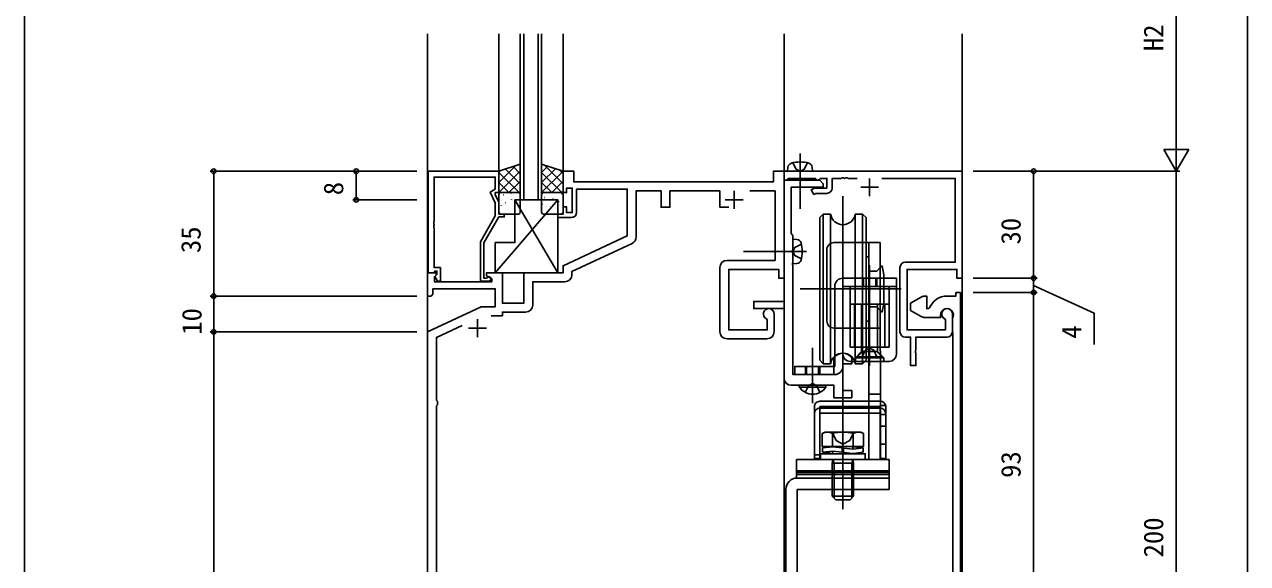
# Model space of a CAD drawing. Units: millimetres, scale not verified. Extents: x -437 to 438, y -681 to 679.
# Drawn here: x -436.7 to -93.6, y 273.3 to 424.4 of the extents above; entities that cross this region are included whole.
import ezdxf
from ezdxf.enums import TextEntityAlignment as Align

# ---------------------------------------------------------------- set-up
doc = ezdxf.new("R2010")
doc.units = ezdxf.units.MM
doc.header["$LTSCALE"] = 4
for name, color, linetype in [('0-2_YKK_11', 7, 'Continuous'), ('0-3_YKK_12', 2, 'Continuous'), ('0-4_YKK_13', 4, 'Continuous'), ('0-5_YKK_D', 6, 'Continuous'), ('0-6_YKK_ZWAK', 7, 'Continuous')]:
    doc.layers.add(name, color=color, linetype=linetype)
doc.styles.add('ＭＳ ゴシック', font='')
doc.styles.get('ＭＳ ゴシック').set_extended_font_data('MS Gothic')

msp = doc.modelspace()

# ---------------------------------------------------------------- linework, layer by layer
at = {"layer": '0-2_YKK_11'}
for p, q in [((-213.628, 381.099), (-213.428, 381.299)), ((-199.628, 381.299), (-199.628, 376.299)), ((-237.628, 377.799), (-237.628, 372.799)), ((-202.128, 378.799), (-197.128, 378.799)), ((-240.128, 375.299), (-235.128, 375.299)), ((-241.628, 356.299), (-241.628, 338.299)), ((-191.128, 338.299), (-191.128, 356.299)), ((-226.428, 338.299), (-226.428, 343.299)), ((-176.428, 343.299), (-176.428, 338.299)), ((-309.628, 341.799), (-309.628, 336.799)), ((-312.128, 339.299), (-307.128, 339.299)), ((-239.628, 336.299), (-228.428, 336.299))]:
    msp.add_line(p, q, dxfattribs=at)
for points in [[(-323.428, 383.299), (-323.428, 354.799), (-322.098, 354.799), (-321.798, 355.099), (-321.598, 355.299), (-321.028, 355.299), (-321.028, 354.372), (-321.602, 353.799), (-320.852, 352.499), (-320.028, 352.499), (-320.028, 356.299), (-321.798, 356.299), (-321.798, 367.34), (-321.918, 367.524), (-321.918, 368.074), (-321.798, 368.257), (-321.798, 368.34), (-321.918, 368.524), (-321.918, 369.074), (-321.798, 369.257), (-321.798, 381.669), (-304.628, 381.669), (-304.628, 378.299), (-306.049, 377.478), (-304.628, 374.432), (-304.628, 370.766), (-308.828, 363.492), (-308.828, 352.499), (-306.428, 352.499)], [(-306.927, 353.432), (-307.177, 353.299), (-307.828, 353.299), (-307.828, 363.224), (-303.628, 370.499), (-302.128, 370.499), (-302.128, 371.299), (-303.628, 371.299), (-303.628, 374.654), (-304.628, 376.799), (-304.628, 377.299), (-303.628, 377.299), (-303.628, 383.299), (-323.428, 383.299)], [(-228.537, 341.927), (-228.358, 341.653), (-228.358, 338.799), (-239.128, 338.799), (-239.128, 355.799), (-225.128, 355.799), (-225.128, 353.299), (-223.628, 353.299), (-223.628, 383.299), (-226.628, 383.299), (-226.628, 380.299), (-282.628, 380.299), (-282.628, 383.299), (-285.628, 383.299), (-285.628, 377.299), (-284.628, 377.299), (-284.628, 378.599), (-283.028, 378.599), (-283.028, 371.699), (-284.628, 371.699), (-284.628, 373.299), (-285.628, 373.299), (-285.628, 371.299), (-287.128, 371.299), (-287.128, 370.299), (-283.328, 370.299)], [(-211.628, 377.099), (-214.727, 377.099), (-215.245, 376.799), (-215.995, 378.098), (-215.128, 378.599), (-211.628, 378.599), (-211.628, 381.299), (-213.428, 381.299), (-213.628, 381.099), (-213.928, 380.799), (-214.328, 380.799), (-214.628, 381.099), (-214.828, 381.299), (-222.428, 381.299), (-222.628, 381.099), (-222.928, 380.799), (-223.628, 380.799), (-223.628, 383.299), (-173.628, 383.299), (-173.628, 353.299), (-175.128, 353.299), (-175.128, 355.799), (-189.128, 355.799), (-189.128, 338.799), (-178.358, 338.799), (-178.358, 341.653), (-178.537, 341.927)], [(-203.088, 381.299), (-205.67, 381.299), (-205.854, 381.419), (-206.403, 381.419), (-206.587, 381.299), (-206.67, 381.299), (-206.854, 381.419), (-207.403, 381.419), (-207.587, 381.299), (-210.128, 381.299), (-210.128, 378.599)], [(-189.628, 357.799), (-175.628, 357.799), (-175.628, 381.299), (-196.169, 381.299)], [(-281.828, 371.799), (-281.828, 378.299), (-267.628, 378.299), (-267.628, 365.192), (-285.628, 356.798), (-285.628, 354.799), (-296.628, 354.799), (-296.628, 346.299), (-302.628, 346.299), (-302.628, 354.799), (-307.128, 354.799), (-307.128, 353.999), (-305.628, 353.133), (-305.628, 352.299), (-321.698, 352.299), (-321.698, 353.704), (-321.119, 354.284), (-321.328, 354.799), (-323.628, 354.799), (-323.628, 348.299), (-322.628, 348.299), (-322.128, 348.799), (-322.128, 350.369), (-304.628, 350.369), (-304.628, 345.299), (-308.617, 345.299), (-323.628, 338.299), (-323.628, 183.299)], [(-265.128, 364.873), (-265.128, 377.799), (-258.128, 377.799), (-258.128, 373.199), (-255.628, 373.199), (-255.628, 377.799), (-241.628, 377.799), (-241.628, 373.199), (-239.078, 373.199)], [(-233.28, 377.799), (-226.128, 377.799), (-226.128, 358.299), (-239.628, 358.299)], [(-223.628, 346.799), (-223.628, 380.799), (-213.628, 380.799), (-212.628, 379.799), (-212.628, 378.799), (-221.628, 378.799), (-221.628, 365.799), (-221.128, 365.299), (-221.128, 361.257), (-221.248, 361.074), (-221.248, 360.524), (-221.128, 360.34), (-221.128, 357.757), (-221.248, 357.574), (-221.248, 357.024), (-221.128, 356.84), (-221.128, 326.299), (-209.628, 326.299), (-209.628, 330.864), (-209.573, 331.038)], [(-283.128, 354.299), (-283.128, 355.206), (-266.283, 363.061)], [(-294.128, 345.799), (-294.128, 352.299), (-285.128, 352.299)], [(-223.628, 325.299), (-223.628, 344.799), (-232.128, 344.799), (-232.128, 346.799), (-223.628, 346.799)], [(-185.129, 342.563), (-188.129, 344.295), (-188.129, 346.295), (-185.129, 348.027)], [(-184.129, 348.295), (-183.629, 348.295), (-183.629, 344.795), (-183.121, 344.795), (-182.843, 344.983)], [(-174.129, 349.295), (-174.129, 183.295), (-178.129, 183.295), (-178.129, 186.795), (-177.329, 186.795), (-177.129, 184.795), (-176.059, 184.795), (-176.059, 192.295), (-177.129, 192.295), (-177.329, 190.295), (-178.129, 190.295), (-178.129, 193.295), (-176.329, 193.295), (-176.329, 338.041), (-176.37, 338.191), (-176.374, 338.2), (-176.384, 338.217), (-176.389, 338.225), (-176.429, 338.375), (-176.429, 341.913), (-176.387, 342.068)], [(-177.929, 348.295), (-175.429, 348.295), (-175.429, 349.295), (-174.129, 349.295)], [(-305.767, 342.799), (-302.628, 342.799), (-302.628, 343.799), (-296.128, 343.799)], [(-305.958, 187.409), (-305.558, 186.919), (-305.558, 185.799), (-321.128, 185.799), (-321.128, 217.505), (-320.866, 217.802), (-320.866, 218.795), (-321.128, 219.092), (-321.128, 227.505), (-320.866, 227.802), (-320.866, 228.795), (-321.128, 229.092), (-321.128, 317.505), (-320.866, 317.802), (-320.866, 318.795), (-321.128, 319.092), (-321.128, 336.706), (-313.928, 340.064)], [(-179.729, 342.995), (-179.729, 342.295), (-184.129, 342.295)], [(-177.928, 336.799), (-186.628, 336.799), (-186.628, 333.257), (-186.748, 333.074), (-186.748, 332.524), (-186.628, 332.34), (-186.628, 328.799), (-188.128, 328.799), (-188.128, 336.799), (-189.628, 336.799)], [(-204.684, 331.038), (-204.628, 330.864), (-204.628, 329.299), (-207.128, 329.299), (-207.128, 321.799), (-204.628, 321.799), (-204.628, 319.799), (-209.628, 319.799), (-209.628, 323.299), (-221.628, 323.299)]]:
    msp.add_lwpolyline(points, dxfattribs=at)
for centre, radius, start, end in [((-211.628, 378.599), 1.5, 270.00001, 359.99999), ((-283.328, 371.799), 1.5, 270.00001, 359.99999), ((-267.128, 364.873), 2, 295, 0), ((-239.628, 356.299), 2, 90.00001, 179.99999), ((-189.628, 356.299), 1.5, 90.00001, 179.99999), ((-306.428, 353.099), 0.6, 270.00003, 146.25104), ((-285.128, 354.299), 2, 270.00001, 359.99999), ((-184.129, 346.295), 2, 89.99998, 120), ((-177.929, 342.995), 5.3, 89.99999, 157.9757), ((-296.128, 345.799), 2, 270.00001, 359.99999), ((-227.928, 343.299), 1.5, 0.00002, 246.07405), ((-177.929, 342.995), 1.8, 328.99728, 179.99999), ((-177.928, 343.299), 1.5, 0.00002, 246.07405), ((-184.129, 344.295), 2, 240, 270.00002), ((-239.628, 338.299), 2, 180.00001, 269.99999), ((-228.428, 338.299), 2, 270.00001, 359.99999), ((-189.628, 338.299), 1.5, 180.00001, 269.99999), ((-177.928, 338.299), 1.5, 270.00001, 359.99999), ((-207.128, 329.299), 3, 35.43096, 144.56904), ((-221.628, 325.299), 2, 180.00001, 269.99999)]:
    msp.add_arc(centre, radius, start, end, dxfattribs=at)
at = {"layer": '0-3_YKK_12'}
for p, q in [((-323.628, 421.799), (-323.628, 62.296)), ((-303.628, 383.297), (-303.628, 421.799)), ((-297.628, 375.299), (-297.628, 421.799)), ((-296.628, 375.299), (-296.628, 421.799)), ((-292.628, 375.299), (-292.628, 421.799)), ((-291.628, 375.299), (-291.628, 421.799)), ((-285.628, 383.299), (-285.628, 421.799)), ((-223.628, 256.299), (-223.628, 421.799)), ((-173.628, 421.799), (-173.628, 62.296)), ((-223.628, 383.299), (-173.628, 383.299)), ((-291.628, 375.299), (-297.628, 375.299))]:
    msp.add_line(p, q, dxfattribs=at)
at = {"layer": '0-4_YKK_13'}
for p, q in [((-219.128, 388.299), (-219.128, 372.799)), ((-303.628, 380.127), (-298.871, 384.884)), ((-297.628, 382.612), (-299.643, 384.627)), ((-291.632, 382.955), (-289.874, 384.713)), ((-285.628, 379.78), (-290.904, 385.056)), ((-222.628, 383.299), (-222.531, 384.418)), ((-215.628, 383.299), (-215.726, 384.418)), ((-303.628, 382.955), (-303.114, 383.47)), ((-303.628, 377.299), (-297.628, 383.299)), ((-297.972, 377.299), (-303.628, 382.955)), ((-297.628, 379.784), (-301.765, 383.92)), ((-291.632, 380.127), (-287.753, 384.006)), ((-291.632, 377.299), (-285.631, 383.299)), ((-285.975, 377.299), (-291.632, 382.955)), ((-285.628, 382.609), (-286.663, 383.643)), ((-215.628, 383.299), (-222.628, 383.299)), ((-300.8, 377.299), (-303.628, 380.127)), ((-300.8, 377.299), (-297.628, 380.47)), ((-297.972, 377.299), (-297.628, 377.642)), ((-288.804, 377.299), (-291.632, 380.127)), ((-288.804, 377.299), (-285.628, 380.474)), ((-285.975, 377.299), (-285.628, 377.645)), ((-287.128, 375.297), (-304.628, 354.799)), ((-303.628, 371.799), (-303.628, 376.799)), ((-303.128, 377.299), (-298.128, 377.299)), ((-302.817, 375.221), (-302.811, 375.214)), ((-302.391, 376.678), (-302.347, 376.654)), ((-301.748, 374.486), (-301.704, 374.462)), ((-300.998, 377.204), (-300.991, 377.196)), ((-300.314, 377.11), (-300.27, 377.086)), ((-300.1, 375.331), (-300.053, 375.243)), ((-299.723, 375.22), (-299.679, 375.196)), ((-287.128, 354.799), (-299.128, 375.297)), ((-299.056, 375.036), (-299.05, 375.029)), ((-297.646, 375.653), (-297.628, 375.643)), ((-297.628, 376.799), (-297.628, 371.799)), ((-291.632, 376.799), (-291.632, 371.799)), ((-291.429, 374.054), (-291.473, 374.03)), ((-286.128, 377.299), (-291.132, 377.299)), ((-290.838, 375.944), (-290.882, 375.92)), ((-288.761, 375.511), (-288.805, 375.487)), ((-288.442, 375.667), (-288.448, 375.659)), ((-287.695, 375.461), (-287.742, 375.373)), ((-286.737, 374.777), (-286.781, 374.753)), ((-286.094, 376.969), (-286.138, 376.945)), ((-285.628, 371.799), (-285.628, 376.799)), ((-207.128, 376.273), (-207.128, 296.382)), ((-303.181, 371.862), (-303.137, 371.838)), ((-298.128, 371.299), (-303.128, 371.299)), ((-302.989, 373.807), (-302.942, 373.719)), ((-301.156, 372.596), (-301.112, 372.572)), ((-300.842, 373.016), (-300.836, 373.009)), ((-299.08, 373.029), (-299.036, 373.005)), ((-291.132, 371.299), (-286.128, 371.299)), ((-290.383, 373.499), (-290.39, 373.492)), ((-289.996, 371.43), (-290.04, 371.406)), ((-289.405, 373.32), (-289.448, 373.296)), ((-288.597, 371.479), (-288.604, 371.472)), ((-287.328, 372.887), (-287.372, 372.863)), ((-286.622, 373.684), (-286.629, 373.677)), ((-212.628, 371.299), (-213.628, 370.299)), ((-212.628, 329.299), (-212.628, 371.299)), ((-210.593, 371.299), (-212.628, 371.299)), ((-210.593, 371.299), (-210.593, 363.051)), ((-203.664, 371.299), (-201.628, 371.299)), ((-203.664, 371.299), (-203.664, 363.299)), ((-201.628, 371.299), (-200.628, 370.299)), ((-201.628, 363.299), (-201.628, 371.299)), ((-213.628, 370.299), (-213.628, 330.299)), ((-200.628, 370.299), (-200.628, 363.299)), ((-221.128, 364.299), (-220.009, 364.201)), ((-221.128, 357.299), (-221.128, 364.299)), ((-217.375, 360.799), (-235.054, 360.799)), ((-211.629, 341.299), (-211.629, 361.299)), ((-210.593, 363.051), (-210.593, 339.546)), ((-209.629, 363.299), (-196.629, 363.299)), ((-203.664, 363.299), (-203.664, 339.299)), ((-201.628, 339.299), (-201.628, 363.299)), ((-200.628, 363.299), (-200.628, 339.299)), ((-199.828, 363.299), (-199.828, 339.299)), ((-196.629, 363.299), (-196.628, 302.499)), ((-221.128, 357.299), (-220.009, 357.396)), ((-200.628, 359.299), (-199.828, 359.299)), ((-199.628, 356.995), (-199.628, 328.723)), ((-199.628, 356.995), (-199.628, 346.998)), ((-196.129, 356.799), (-196.629, 356.299)), ((-195.629, 354.299), (-196.129, 356.799)), ((-199.828, 355.299), (-197.629, 355.299)), ((-196.629, 356.299), (-197.629, 355.299)), ((-219.078, 350.299), (-190.806, 350.299)), ((-192.128, 353.299), (-207.128, 353.299)), ((-207.128, 350.999), (-207.128, 331.999)), ((-192.128, 350.999), (-207.128, 350.999)), ((-205.128, 333.999), (-205.128, 350.999)), ((-201.628, 353.299), (-201.628, 350.999)), ((-201.328, 353.299), (-201.328, 350.999)), ((-197.928, 353.299), (-197.928, 350.999)), ((-197.628, 350.999), (-197.628, 353.299)), ((-194.128, 333.999), (-194.128, 350.999)), ((-192.128, 331.999), (-192.128, 350.999)), ((-194.128, 345.999), (-205.128, 345.999)), ((-203.878, 333.999), (-203.878, 345.999)), ((-201.878, 332.749), (-201.878, 345.999)), ((-199.828, 345.299), (-197.629, 345.299)), ((-196.629, 344.299), (-197.629, 345.299)), ((-197.378, 332.749), (-197.378, 345.999)), ((-196.129, 343.799), (-196.629, 344.299)), ((-195.378, 333.999), (-195.378, 345.999)), ((-200.628, 341.299), (-199.828, 341.299)), ((-210.593, 339.546), (-210.593, 329.299)), ((-209.629, 339.299), (-196.629, 339.299)), ((-203.664, 339.299), (-203.664, 329.299)), ((-201.628, 329.299), (-201.628, 339.299)), ((-200.628, 339.299), (-200.628, 330.299)), ((-199.828, 339.299), (-199.828, 302.499)), ((-215.628, 318.299), (-215.628, 333.799)), ((-194.128, 333.999), (-205.128, 333.999)), ((-212.628, 329.299), (-213.628, 330.299)), ((-205.128, 329.999), (-194.128, 329.999)), ((-201.878, 332.749), (-203.628, 330.999)), ((-203.628, 330.999), (-203.628, 329.999)), ((-195.628, 330.999), (-203.628, 330.999)), ((-203.128, 331.249), (-201.628, 332.749)), ((-197.378, 332.749), (-201.878, 332.749)), ((-201.628, 329.299), (-200.628, 330.299)), ((-197.378, 332.749), (-195.628, 330.999)), ((-195.628, 330.999), (-195.628, 329.999)), ((-217.628, 328.599), (-217.628, 326.299)), ((-217.328, 328.599), (-217.328, 326.299)), ((-213.928, 328.599), (-213.928, 326.299)), ((-213.628, 326.299), (-213.628, 328.599)), ((-210.593, 329.299), (-212.628, 329.299)), ((-203.664, 329.299), (-201.628, 329.299)), ((-211.878, 323.299), (-219.378, 323.299)), ((-211.878, 322.79), (-211.878, 323.299)), ((-199.828, 320.799), (-196.629, 320.799)), ((-213.629, 318.799), (-199.828, 318.799)), ((-213.629, 315.436), (-213.629, 317.389)), ((-213.629, 317.389), (-196.629, 317.389)), ((-213.629, 316.893), (-199.828, 316.893)), ((-199.828, 318.799), (-196.629, 318.799)), ((-199.828, 316.893), (-196.629, 316.893)), ((-196.629, 317.599), (-196.629, 302.799)), ((-196.629, 317.599), (-195.129, 317.599)), ((-195.129, 302.799), (-195.129, 317.599)), ((-213.629, 302.799), (-213.629, 315.436)), ((-213.629, 315.436), (-199.828, 315.436)), ((-207.128, 312.999), (-207.128, 288.588)), ((-199.828, 315.436), (-196.629, 315.436)), ((-195.129, 315.099), (-196.629, 315.099)), ((-212.128, 310.177), (-212.902, 309.731)), ((-212.902, 309.731), (-212.902, 306.177)), ((-202.129, 310.177), (-212.129, 310.177)), ((-210.015, 309.731), (-210.015, 306.177)), ((-204.242, 309.731), (-204.242, 306.177)), ((-202.129, 310.177), (-201.355, 309.731)), ((-201.355, 309.731), (-201.355, 306.177)), ((-195.129, 311.799), (-196.629, 311.799)), ((-201.355, 306.177), (-212.902, 306.177)), ((-212.828, 305.723), (-212.828, 304.507)), ((-209.928, 306.177), (-209.928, 306.027)), ((-207.318, 305.754), (-207.318, 304.538)), ((-206.938, 305.693), (-206.938, 304.477)), ((-204.328, 306.177), (-204.328, 305.419)), ((-204.278, 306.027), (-204.328, 306.027)), ((-201.428, 305.723), (-204.278, 306.027)), ((-201.428, 304.507), (-201.428, 305.723)), ((-195.129, 306.799), (-196.629, 306.799)), ((-220.128, 302.499), (-220.128, 299.299)), ((-220.128, 302.499), (-194.128, 302.499)), ((-213.629, 303.799), (-215.129, 303.799)), ((-209.978, 304.203), (-212.828, 304.507)), ((-209.928, 302.417), (-210.128, 301.477)), ((-209.978, 304.203), (-209.928, 304.203)), ((-209.928, 304.811), (-209.928, 304.099)), ((-209.928, 302.499), (-209.928, 302.417)), ((-209.928, 302.417), (-209.588, 301.477)), ((-204.328, 302.417), (-204.668, 301.477)), ((-204.328, 304.203), (-204.328, 304.099)), ((-204.328, 302.499), (-204.328, 302.417)), ((-204.328, 302.417), (-204.128, 301.477)), ((-196.629, 302.799), (-195.129, 302.799)), ((-194.128, 299.299), (-194.128, 302.499)), ((-220.128, 299.299), (-194.128, 299.299)), ((-220.128, 299.299), (-220.128, 298.799)), ((-220.128, 299.299), (-194.128, 299.299)), ((-220.128, 298.799), (-220.128, 297.799)), ((-194.128, 298.799), (-220.128, 298.799)), ((-210.128, 301.477), (-210.128, 294.098)), ((-204.128, 301.477), (-210.128, 301.477)), ((-209.588, 294.098), (-209.588, 301.477)), ((-204.668, 294.098), (-204.668, 301.477)), ((-204.128, 294.098), (-204.129, 301.477)), ((-194.128, 298.799), (-194.128, 299.299)), ((-194.128, 297.799), (-194.128, 298.799)), ((-194.128, 298.299), (-220.128, 298.299)), ((-220.128, 297.799), (-220.128, 297.299)), ((-194.128, 297.299), (-220.128, 297.299)), ((-194.128, 297.299), (-219.927, 297.299)), ((-194.128, 297.299), (-194.128, 297.799)), ((-194.128, 297.299), (-194.128, 294.099)), ((-223.127, 294.099), (-223.13, 259.499)), ((-219.927, 294.098), (-219.93, 259.498)), ((-194.128, 294.099), (-219.927, 294.098)), ((-210.128, 294.098), (-210.128, 292.177)), ((-204.128, 292.177), (-210.128, 292.177)), ((-210.128, 292.177), (-209.128, 291.177)), ((-209.588, 292.177), (-209.588, 294.098)), ((-209.588, 291.637), (-209.588, 292.177)), ((-204.128, 292.177), (-205.128, 291.177)), ((-204.668, 292.177), (-204.668, 294.098)), ((-204.668, 291.637), (-204.668, 292.177)), ((-204.128, 292.177), (-204.128, 294.098)), ((-209.128, 291.177), (-205.128, 291.177))]:
    msp.add_line(p, q, dxfattribs=at)
for points in [[(-297.628, 385.299), (-303.628, 383.299), (-303.628, 377.299), (-297.628, 377.299)], [(-291.632, 385.299), (-285.628, 383.299), (-285.628, 377.299), (-291.632, 377.299)], [(-299.128, 375.297), (-287.128, 375.297), (-287.128, 354.799), (-304.628, 354.799), (-304.628, 363.299), (-299.128, 363.299)], [(-213.378, 302.499), (-200.878, 302.499), (-200.878, 304.099), (-213.378, 304.099)]]:
    msp.add_lwpolyline(points, close=True, dxfattribs=at)
for points in [[(-221.178, 385.662), (-220.273, 383.847), (-219.128, 383.238)], [(-217.078, 385.662), (-217.983, 383.847), (-219.128, 383.238)], [(-218.765, 362.849), (-220.58, 361.944), (-221.189, 360.799)], [(-218.765, 358.749), (-220.58, 359.654), (-221.189, 360.799)], [(-195.629, 354.299), (-195.629, 346.299), (-196.129, 343.799)], [(-209.428, 350.999), (-209.428, 328.599), (-220.628, 328.599), (-220.628, 326.299), (-209.428, 326.299)], [(-207.128, 328.599), (-207.128, 350.999), (-192.128, 350.999), (-192.128, 353.299)], [(-201.678, 331.249), (-200.773, 333.104), (-199.628, 333.713)], [(-197.578, 331.249), (-198.483, 333.104), (-199.628, 333.713)], [(-203.128, 331.249), (-196.128, 331.249), (-197.628, 332.749), (-201.628, 332.749)], [(-211.878, 322.79), (-219.378, 322.79), (-219.378, 323.299)], [(-217.678, 321.289), (-216.773, 323.145), (-215.628, 323.754)], [(-213.578, 321.289), (-214.483, 323.145), (-215.628, 323.754)], [(-213.629, 302.799), (-215.129, 302.799), (-215.129, 317.299)], [(-210.178, 310.18), (-209.028, 307.822), (-207.128, 306.812)], [(-204.079, 310.18), (-205.228, 307.822), (-207.128, 306.812)], [(-207.318, 305.754), (-209.978, 306.027), (-212.828, 305.723)], [(-201.428, 305.723), (-204.278, 305.419), (-206.938, 305.693)], [(-207.318, 304.538), (-209.978, 304.811), (-212.828, 304.507)], [(-201.428, 304.507), (-204.278, 304.203), (-206.938, 304.477)]]:
    msp.add_lwpolyline(points, dxfattribs=at)
for centre, radius, start, end in [((-221.235, 384.305), 1.3, 105.88085, 175), ((-219.128, 376.899), 9, 74.11915, 105.88085), ((-217.021, 384.305), 1.3, 5, 74.11915), ((-303.128, 376.799), 0.5, 90, 180), ((-298.128, 376.799), 0.5, 0, 90), ((-291.132, 376.799), 0.5, 90, 180), ((-286.128, 376.799), 0.5, 0, 90), ((-303.128, 371.799), 0.5, 180, 270), ((-298.128, 371.799), 0.5, 270, 0), ((-291.132, 371.799), 0.5, 180, 270), ((-286.128, 371.799), 0.5, 270, 0), ((-207.128, 371.799), 3.5, 188.21321, 351.78679), ((-220.122, 362.906), 1.3, 15.88085, 85), ((-227.528, 360.799), 9, 344.11915, 15.88085), ((-209.629, 361.299), 2, 90, 180.0001), ((-220.122, 358.692), 1.3, 275, 344.11915), ((-207.128, 350.999), 2.3, 90, 180), ((-209.629, 341.299), 2, 180.0001, 270), ((-207.128, 328.799), 3.5, 8.21321, 171.78679), ((-205.128, 331.999), 2, 180, 270), ((-194.128, 331.999), 2, 270, 0), ((-209.428, 328.599), 2.3, 270, 359.99999), ((-215.628, 325.325), 4.527, 214.06671, 325.93329), ((-213.629, 317.299), 1.5, 90, 180.0001), ((-213.629, 315.393), 1.5, 90, 180.00011), ((-196.629, 317.299), 1.5, 11.53709, 90), ((-196.629, 315.393), 1.5, 0, 90), ((-211.459, 307.621), 2.556, 55.61708, 124.38292), ((-207.128, 300.623), 9.554, 72.41276, 107.58724), ((-202.798, 307.621), 2.556, 55.61708, 124.38292), ((-219.927, 294.099), 3.2, 90, 180)]:
    msp.add_arc(centre, radius, start, end, dxfattribs=at)
at = {"layer": '0-5_YKK_D'}
for p, q in [((-113.628, 390.299), (-113.628, 456.299)), ((-93.628, -129.701), (-93.628, 456.299)), ((-113.628, 383.299), (-113.628, 395.423)), ((-113.628, 383.299), (-117.128, 389.361)), ((-110.128, 389.361), (-117.128, 389.361)), ((-113.628, 383.299), (-110.128, 389.361)), ((-326.628, 383.299), (-384.628, 383.299)), ((-383.628, 383.299), (-383.628, 348.299)), ((-326.628, 383.299), (-344.628, 383.299)), ((-343.628, 383.299), (-343.628, 375.299)), ((-170.628, 383.299), (-152.628, 383.299)), ((-170.628, 383.299), (-112.628, 383.299)), ((-170.628, 383.299), (-112.628, 383.299)), ((-153.628, 383.299), (-153.628, 353.299)), ((-113.628, 183.299), (-113.628, 383.299)), ((-326.628, 375.299), (-344.628, 375.299)), ((-170.628, 353.299), (-152.628, 353.299)), ((-170.628, 353.299), (-152.628, 353.299)), ((-153.628, 353.299), (-153.628, 349.295)), ((-326.628, 348.299), (-384.628, 348.299)), ((-326.628, 348.299), (-384.628, 348.299)), ((-383.628, 348.299), (-383.628, 338.299)), ((-170.628, 349.295), (-152.628, 349.295)), ((-170.628, 349.295), (-152.628, 349.295)), ((-153.628, 349.295), (-153.628, 256.299)), ((-326.628, 338.299), (-384.628, 338.299)), ((-326.628, 338.299), (-384.628, 338.299)), ((-383.628, 338.299), (-383.628, 183.299))]:
    msp.add_line(p, q, dxfattribs=at)
msp.add_lwpolyline([(-153.628, 351.297), (-136.628, 343.48), (-136.628, 334.75)], dxfattribs=at)
for centre in [(-383.628, 383.299), (-343.628, 383.299), (-153.628, 383.299), (-343.628, 375.299), (-153.628, 353.299), (-153.628, 353.299), (-383.628, 348.299), (-383.628, 348.299), (-153.628, 349.295), (-153.628, 349.295), (-383.628, 338.299), (-383.628, 338.299)]:
    msp.add_circle(centre, 0.637, dxfattribs=at)
at = {"layer": '0-6_YKK_ZWAK'}
msp.add_line((-436.7, 643.8), (-436.7, -681.2), dxfattribs=at)

# ---------------------------------------------------------------- texts
at = {"layer": '0-5_YKK_D', "style": 'ＭＳ ゴシック'}
for s, p in [('H2', (-115.628, 416.97)), ('8', (-345.628, 376.571)), ('35', (-385.628, 360.344)), ('30', (-155.628, 362.759)), ('10', (-385.378, 337.46)), ('4', (-138.628, 336.366)), ('93', (-155.628, 297.321)), ('200', (-115.628, 275.032))]:
    msp.add_text(s, height=5.499, rotation=90, dxfattribs=at).set_placement(p, align=Align.BOTTOM_LEFT)

doc.saveas('drawing.dxf')
